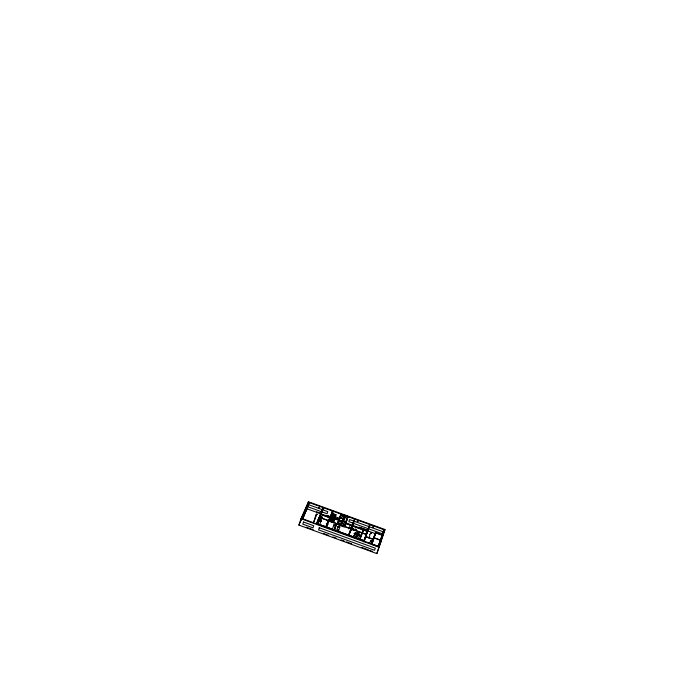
<?xml version="1.0" encoding="UTF-8"?>
<svg xmlns="http://www.w3.org/2000/svg" width="698" height="698" viewBox="0 0 698 698"><rect width="100%" height="100%" fill="white"/><g stroke="black" fill="none" stroke-linecap="round" stroke-linejoin="round"><path stroke-width="1.05" d="M316.499 515.159L315.828 514.941L314.013 521.546L316.499 515.159L315.845 515.045M314.397 521.467L313.795 521.179M298.892 525.166L301.004 518.727L308.472 501.775L384.991 529.538L376.85 553.593L298.919 525.088L301.396 519.478M300.698 520.333L302.679 515.473L302.217 516.878M302.949 517.933L308.743 504.209M306.413 508.039L306.64 507.367M307.103 505.954L308.472 501.775M302.592 519.277L309.223 502.586L323.13 507.629L318.218 520.621L320.949 521.615L321.569 519.801M376.85 553.593L383.499 533.7M378.29 546.508L379.581 542.451M381.893 535.663L382.487 533.874L348.86 521.659L349.585 519.574L384.083 532.103M383.979 529.712L378.447 546.386L364.155 541.177L369.975 524.626L383.979 529.712L381.736 535.951M318.218 520.621L320.33 514.321L329.709 517.733L328.549 520.595L319.134 517.174L317.023 523.483L317.939 523.962L319.405 519.617L321.176 520.263L319.701 524.617L326.42 526.903M319.335 517.401L317.224 523.709L326.106 526.946L328.235 520.629L319.335 517.401L316.63 523.875L325.6 527.138L328.235 520.629M329.116 520.673L332.431 511.006L323.383 507.725L318.532 520.586L321.001 521.485M319.719 517.759L323.383 507.725M319.187 520.978L320.644 516.633L322.415 517.279L320.644 516.633M328.549 520.595L326.367 527.042L334.29 529.922L336.436 523.613L328.496 520.725L325.861 527.234L348.442 535.462L350.902 528.875L336.698 523.709L334.124 530.244M328.496 521.336L332.431 511.006M339.149 519.469L340.973 514.103L333.138 511.259L331.088 516.346L330.634 516.188L326.673 526.999L332.361 529.224L333.853 524.879L335.616 525.515L334.124 529.869M329.569 520.839L331.088 516.346M331.899 514.81L335.494 516.119L334.708 518.3L333.199 522.296L329.596 520.97L330.267 519.155L333.888 520.481M333.138 511.259L330.957 517.34L334.56 518.666M336.026 514.827L334.133 519.748L330.538 518.431L332.431 513.519L336.026 514.827L332.309 513.885M334.953 519.033L338.818 520.429L337.658 523.387M336.698 523.709L334.543 530.018L348.712 535.183L354.575 519.042L348.119 516.703L345.397 523.439L363.135 529.878L359.88 539.092L358.362 538.69L364.312 540.706M337.439 523.587L340.973 514.103M337.448 524.53L339.019 519.958M337.753 523.989L340.772 515.482L344.062 516.668L340.982 525.856M338.635 521.738L341.27 514.217L347.831 516.599L344.332 526.938M358.362 538.69L359.88 534.345L358.118 533.708C357.367 540.112 353.616 538.708 357.001 533.298L355.238 532.653L353.72 536.998L338.303 531.387L339.804 527.042L338.033 526.397L336.541 530.75L334.176 529.73M342.081 521.868L340.423 521.266L338.513 526.859M372.235 541.264L370.638 540.688L372.235 541.264L371.284 543.934M371.72 543.794L372.069 542.904L371.476 544.283L375.533 532.644L382.199 535.069L380.157 540.775M371.685 543.925L373.229 539.414L365.735 536.692M371.729 544.379L378.22 546.543L380.523 540.104L374.084 537.765L375.751 532.871L382.155 535.2M371.955 544.021L374.032 537.896L380.48 540.243M340.772 525.655L344.062 516.668M342.456 522.121L344.297 516.756L345.362 516.974L340.833 515.333L341.453 513.745M341.339 526.152C340.118 521.485 346.993 525.62 341.846 523.334M343.774 521.598L345.362 516.974M343.128 526.798L343.992 524.285M343.18 526.658L344.053 524.137M344.079 526.85L347.831 516.599M344.437 526.327L345.737 522.566L338.661 519.993M345.807 522.34L347.351 517.864M348.119 516.703L345.972 522.95L352.403 525.289L354.575 519.042M348.712 528.883L349.349 527.069L351.077 527.697L349.349 527.069M366.232 534.45L358.362 531.588L355.971 538.202L363.894 541.081L369.722 524.538L354.828 519.129L348.974 535.27L355.901 537.8L358.109 531.492L351.164 528.971L348.703 535.549L355.71 538.106L358.109 531.492M354.828 519.129L352.656 525.385L367.514 530.777L369.722 524.538M351.007 530.663L351.932 528.011L353.659 528.639L353.022 530.454M358.362 531.588L356.163 537.888L364.007 540.749L367.349 531.265L352.342 525.803M360.133 539.188L363.388 529.974L367.567 531.492L363.876 541.962M369.975 524.626L367.767 530.873L375.751 533.769M368.753 538.027C371.031 534.546 368.605 533.743 370.027 534.441M369.687 543.349L370.638 540.688M373.308 538.917L375.533 532.644M371.729 544.431L375.751 532.871M363.135 529.878L362.088 532.792L328.81 520.691M361.983 533.935L363.388 529.974M378.203 546.839L378.7 545.435L379.572 545.749L378.813 547.851M382.722 535.846L384.991 529.538M359.88 534.345L358.118 533.708M381.152 540.967L380.279 543.419L379.424 543.105M357.001 533.298L355.238 532.653M353.659 528.639L351.932 528.011M350.518 531.134L351.234 529.215M344.681 525.524L345.013 524.652M343.285 518.919L343.224 519.783M341.549 523.884L341.854 523.099M344.297 516.756L342.561 521.249L345.623 522.366M339.804 527.042L338.033 526.397M342.264 521.301L343.189 518.911M337.291 524.303L338.844 520.359M338.958 520.106L339.9 517.715L343.521 519.007M335.616 525.515L333.853 524.879M333.862 530.148L336.436 523.613M333.391 522.968L334.979 518.954M327.536 524.146L327.432 525.132M329.439 521.441L331.026 517.523M334.159 519.757L333.321 521.93L329.718 520.603M321.176 520.263L319.405 519.617M329.596 520.97L330.564 518.431M319.134 517.174L316.369 523.779L302.182 518.614L309.223 502.586M320.33 514.321L323.13 507.629M300.847 520.176L301.99 517.584M302.129 517.27L303.787 513.492M305.026 510.666L306.684 506.896M302.129 519.277L303.639 515.822M303.089 517.619L307.853 506.765L327.065 513.745L327.763 511.651L308.533 504.671M307.373 504.811L302.819 515.159L303.778 515.508M353.572 535.427L354.122 535.741L353.511 535.689M342.587 514.426L347.7 516.284M340.118 517.148L343.416 518.344M334.665 516.503L338.731 517.977L338.356 519.094L334.281 517.619M326.681 515.403L329.726 516.511M359.2 527.217L368.413 530.567M316.569 511.809L319.623 512.917M326.751 515.508L329.805 516.616M335.904 518.841L342.317 521.162M359.313 527.339L368.474 530.672M307.164 508.851L321.036 513.894M321.289 513.981L330.32 517.262M320.635 514.286L329.761 517.602M338.722 520.795L342.029 521.999M345.571 523.343L352.08 525.716M342.151 523.02L343.154 523.387M342.072 523.177L341.654 523.997M362.349 532.888L366.537 534.406M373.709 538.76L373.404 539.659M365.787 536.553L373.273 539.275M337.692 526.545L339.341 527.147M379.538 542.747L380.401 543.061M354.191 533.56L360.159 535.732M354.095 533.682L359.95 535.811M371.842 544.056L378.272 546.403M301.004 518.727L379.154 547.188M306.16 527.182L313.236 529.765M323.715 533.586L328.706 535.401M332.981 536.963L336.043 538.079M341.148 539.938L344.201 541.055M346.505 541.892L351.495 543.716M361.922 547.511L368.492 549.911M369.696 550.347L372.47 551.359M331.777 515.168L335.372 516.485M331.629 515.525L335.249 516.852M331.506 515.892L335.101 517.209M331.358 516.25L334.979 517.576M331.236 516.616L334.831 517.933M331.079 516.974L334.708 518.3M334.429 519.024L330.808 517.698L330.416 518.797L334.01 520.115M330.686 518.064L334.281 519.391M330.137 519.521L333.74 520.839M329.988 519.879L333.618 521.205M329.866 520.246L333.469 521.563M329.439 521.336L332.169 522.331M319.466 508.039L318.794 507.882L319.466 508.039M316.709 514.147L317.372 514.365L316.726 514.112M303.525 522.025L302.827 524.146L312.992 527.845L313.699 525.725L303.525 522.025M319.283 527.767L318.567 529.878L374.564 550.286L375.315 548.183L319.283 527.767M341.374 514.531L341.2 515.045L347.342 517.27L347.517 516.756L341.374 514.531M329.212 520.036L328.601 520.821L329.212 520.036M371.301 533.403L370.647 533.15L371.301 533.403M372.863 526.903L373.491 527.199L372.898 526.868M355.657 529.189L356.294 529.494L355.701 529.154M357.961 521.528L357.315 521.266L357.961 521.528M327.746 524.224L327.318 525.088L327.737 524.224M340.877 523.84L340.205 523.622L340.877 523.84M338.068 529.878L338.722 530.14L338.068 529.878"/></g></svg>
